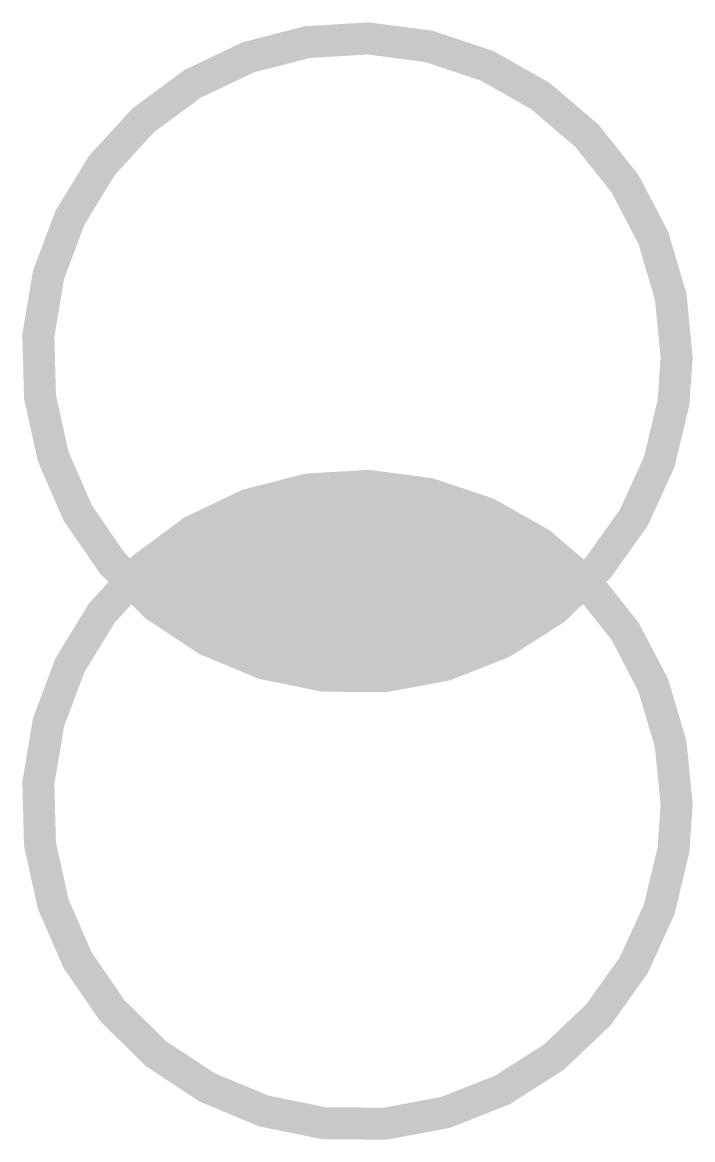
# Model space of a CAD drawing. Extents: x 2331.07 to 2331.93, y 1109.37 to 1110.81.
import ezdxf

# ---------------------------------------------------------------- set-up
doc = ezdxf.new("R2010")
doc.units = 0
doc.linetypes.add('DashLines', pattern=[3.95259e-06, 1.48222e-06, -4.94073e-07, 1.48222e-06, -4.94073e-07])

msp = doc.modelspace()

# ---------------------------------------------------------------- hatches: boundary and pattern name
at = {"linetype": 'DashLines'}
msp.add_hatch(color=0, dxfattribs=at).paths.add_polyline_path([(2331.7321, 1110.138), (2331.6636, 1110.1768), (2331.5889, 1110.2017), (2331.5109, 1110.212), (2331.4323, 1110.2072), (2331.3561, 1110.1875), (2331.285, 1110.1536), (2331.2218, 1110.1068), (2331.2057, 1110.0893), (2331.2381, 1110.0574), (2331.3038, 1110.014), (2331.3765, 1109.9838), (2331.4536, 1109.9681), (2331.5323, 1109.9675), (2331.6097, 1109.9818), (2331.683, 1110.0106), (2331.7494, 1110.0529), (2331.7884, 1110.0899)])

# ---------------------------------------------------------------- linework, layer by layer
at = {"color": 0}
for points in [[(2331.9072, 1110.3765, 0.0411, 0.0411, 0), (2331.8996, 1110.4549, 0.0411, 0.0411, 0), (2331.8773, 1110.5304, 0.0411, 0.0411, 0), (2331.8409, 1110.6002, 0.0411, 0.0411, 0), (2331.7919, 1110.6618, 0.0411, 0.0411, 0), (2331.7321, 1110.7129, 0.0411, 0.0411, 0), (2331.6636, 1110.7517, 0.0411, 0.0411, 0), (2331.5889, 1110.7766, 0.0411, 0.0411, 0), (2331.5109, 1110.7869, 0.0411, 0.0411, 0), (2331.4323, 1110.7821, 0.0411, 0.0411, 0), (2331.3561, 1110.7624, 0.0411, 0.0411, 0), (2331.285, 1110.7285, 0.0411, 0.0411, 0), (2331.2218, 1110.6817, 0.0411, 0.0411, 0), (2331.1686, 1110.6237, 0.0411, 0.0411, 0), (2331.1275, 1110.5565, 0.0411, 0.0411, 0), (2331.0999, 1110.4828, 0.0411, 0.0411, 0), (2331.0869, 1110.4052, 0.0411, 0.0411, 0), (2331.089, 1110.3265, 0.0411, 0.0411, 0), (2331.106, 1110.2496, 0.0411, 0.0411, 0), (2331.1374, 1110.1774, 0.0411, 0.0411, 0), (2331.182, 1110.1126, 0.0411, 0.0411, 0), (2331.2381, 1110.0574, 0.0411, 0.0411, 0), (2331.3038, 1110.014, 0.0411, 0.0411, 0), (2331.3765, 1109.9838, 0.0411, 0.0411, 0), (2331.4536, 1109.9681, 0.0411, 0.0411, 0), (2331.5323, 1109.9675, 0.0411, 0.0411, 0), (2331.6097, 1109.9818, 0.0411, 0.0411, 0), (2331.683, 1110.0106, 0.0411, 0.0411, 0), (2331.7494, 1110.0529, 0.0411, 0.0411, 0), (2331.8065, 1110.1071, 0.0411, 0.0411, 0), (2331.8522, 1110.1712, 0.0411, 0.0411, 0), (2331.8848, 1110.2428, 0.0411, 0.0411, 0), (2331.9032, 1110.3194, 0.0411, 0.0411, 0)], [(2331.9072, 1109.8016, 0.0411, 0.0411, 0), (2331.8996, 1109.88, 0.0411, 0.0411, 0), (2331.8773, 1109.9555, 0.0411, 0.0411, 0), (2331.8409, 1110.0253, 0.0411, 0.0411, 0), (2331.7919, 1110.0869, 0.0411, 0.0411, 0), (2331.7321, 1110.138, 0.0411, 0.0411, 0), (2331.6636, 1110.1768, 0.0411, 0.0411, 0), (2331.5889, 1110.2017, 0.0411, 0.0411, 0), (2331.5109, 1110.212, 0.0411, 0.0411, 0), (2331.4323, 1110.2072, 0.0411, 0.0411, 0), (2331.3561, 1110.1875, 0.0411, 0.0411, 0), (2331.285, 1110.1536, 0.0411, 0.0411, 0), (2331.2218, 1110.1068, 0.0411, 0.0411, 0), (2331.1686, 1110.0488, 0.0411, 0.0411, 0), (2331.1275, 1109.9816, 0.0411, 0.0411, 0), (2331.0999, 1109.9079, 0.0411, 0.0411, 0), (2331.0869, 1109.8303, 0.0411, 0.0411, 0), (2331.089, 1109.7516, 0.0411, 0.0411, 0), (2331.106, 1109.6747, 0.0411, 0.0411, 0), (2331.1374, 1109.6025, 0.0411, 0.0411, 0), (2331.182, 1109.5377, 0.0411, 0.0411, 0), (2331.2381, 1109.4825, 0.0411, 0.0411, 0), (2331.3038, 1109.4391, 0.0411, 0.0411, 0), (2331.3765, 1109.4089, 0.0411, 0.0411, 0), (2331.4536, 1109.3932, 0.0411, 0.0411, 0), (2331.5323, 1109.3925, 0.0411, 0.0411, 0), (2331.6097, 1109.4069, 0.0411, 0.0411, 0), (2331.683, 1109.4357, 0.0411, 0.0411, 0), (2331.7494, 1109.478, 0.0411, 0.0411, 0), (2331.8065, 1109.5322, 0.0411, 0.0411, 0), (2331.8522, 1109.5963, 0.0411, 0.0411, 0), (2331.8848, 1109.6679, 0.0411, 0.0411, 0), (2331.9032, 1109.7445, 0.0411, 0.0411, 0)]]:
    msp.add_lwpolyline(points, format="xyseb", close=True, dxfattribs=at)

doc.saveas('drawing.dxf')
